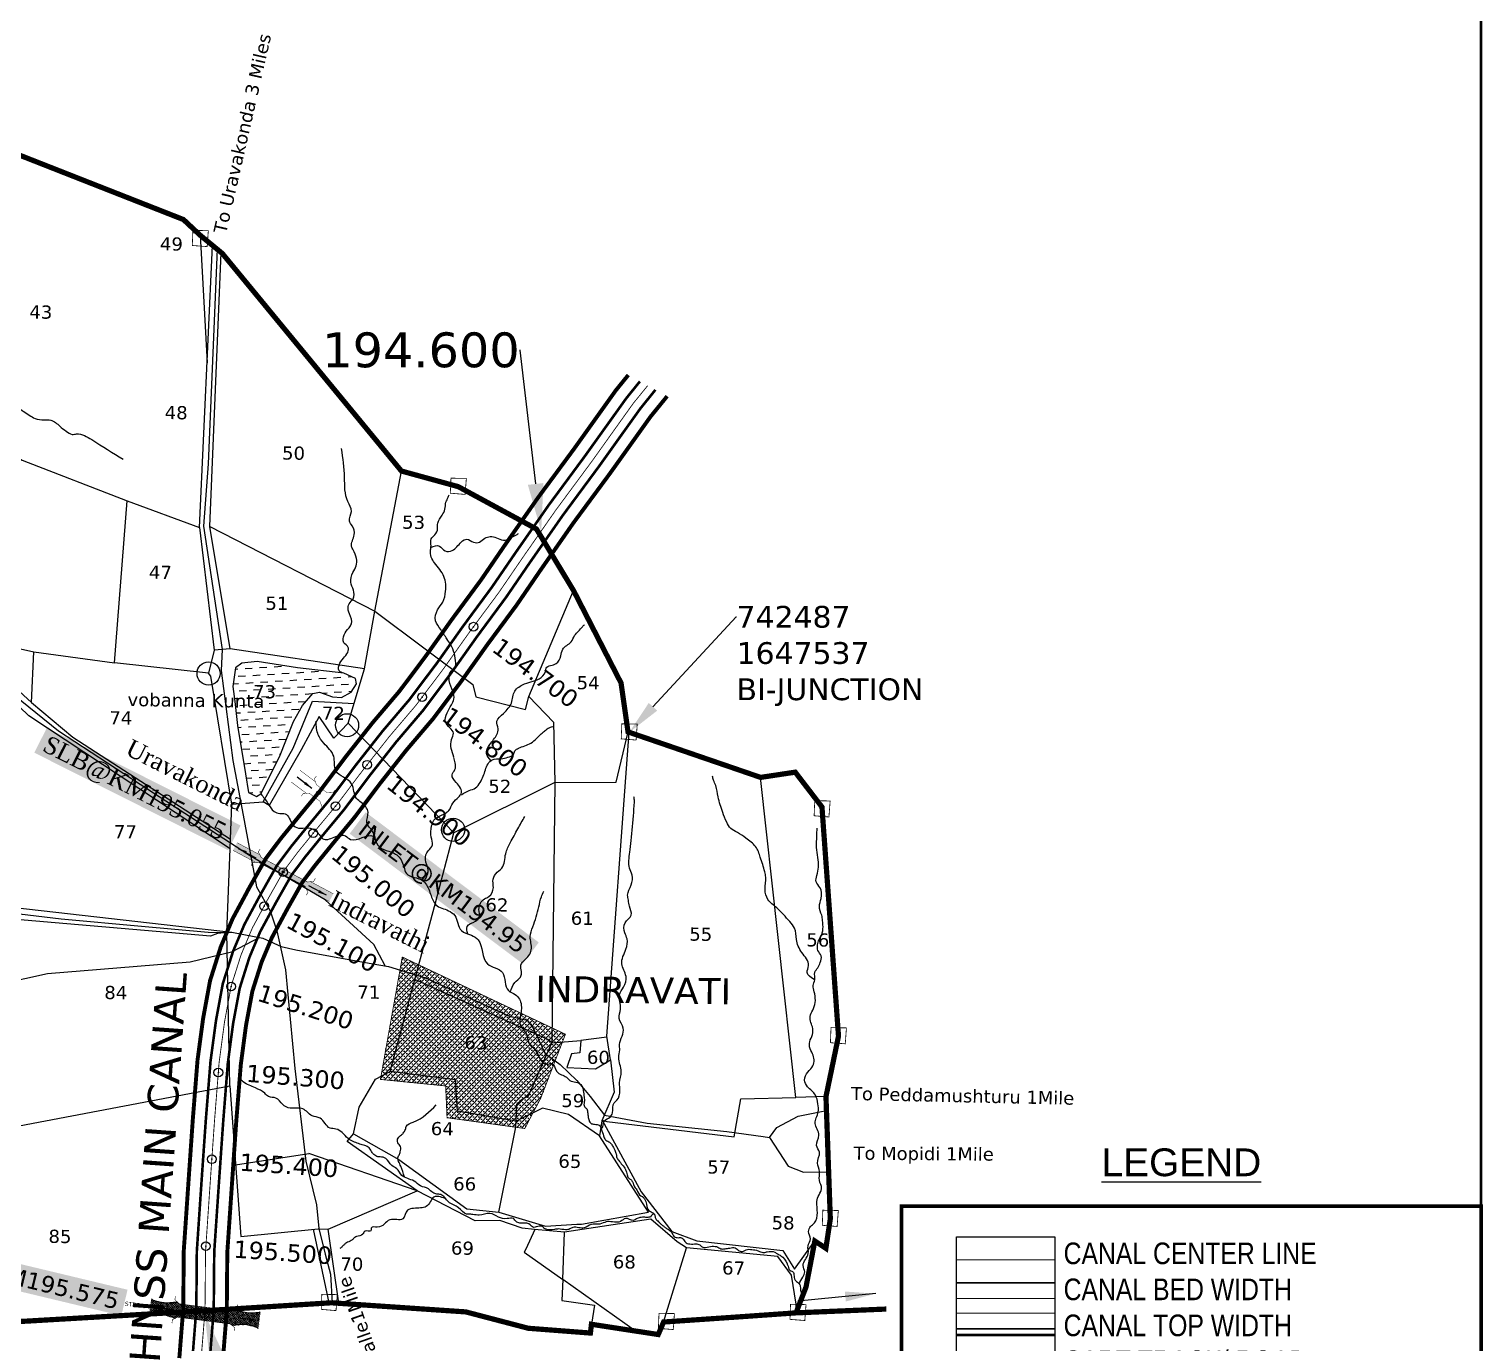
# Model space of a CAD drawing. Header units: inches. Extents: x 738500 to 743559, y 1645957 to 1649621.
# Drawn here: x 741794 to 743465, y 1646847 to 1648357 of the extents above; entities that cross this region are included whole.
import ezdxf
from ezdxf import colors
from ezdxf.entities.mleader import LeaderData, LeaderLine
from ezdxf.enums import TextEntityAlignment as Align
from ezdxf.math import Vec2, Vec3

# ---------------------------------------------------------------- set-up
doc = ezdxf.new("R2010")
doc.units = ezdxf.units.IN
doc.header["$MEASUREMENT"] = 0
doc.header["$PDMODE"] = 32
doc.header["$PDSIZE"] = 10
doc.linetypes.add('ACAD_ISO02W100', pattern=[15, 12, -3])
doc.linetypes.add('HIDDEN2', pattern=[0.1875, 0.125, -0.0625])
for name, color, linetype in [('CANAL1', 1, 'Continuous'), ('CSMark', 72, 'Continuous'), ('PLOT', 7, 'Continuous'), ('PLOT NO', 7, 'Continuous'), ('ROADS', 6, 'Continuous'), ('STRUCTURE', 5, 'Continuous'), ('TABLE', 7, 'Continuous'), ('tank', 4, 'Continuous'), ('TANKS-STREAM', 4, 'Continuous'), ('TITLEBLOCK', 7, 'Continuous'), ('VILLAGE', 30, 'Continuous'), ('VILLAGE BOUNDRY', 5, 'Continuous'), ('VILLAGE STONES', 240, 'Continuous')]:
    doc.layers.add(name, color=color, linetype=linetype)
doc.styles.add('A', font='ARIAL_1.TTF')
doc.styles.add('ARIALN', font='ARIALN_1.TTF')
doc.styles.get("Standard").update_dxf_attribs({"font": 'verdana_0.ttf'})
doc.styles.add('style1', font='romantic_0.ttf')
doc.dimstyles.get("Standard").update_dxf_attribs({"dimtxt": 0.18, "dimasz": 35, "dimexe": 0.18, "dimexo": 0.0625, "dimgap": 0.09, "dimtad": 0, "dimtih": 1, "dimtoh": 1, "dimdec": 4, "dimzin": 0, "dimdsep": 46, "dimtxsty": 'Standard', "dimcen": 0.09, "dimadec": 0, "dimazin": 0, "dimtfac": 1, "dimtdec": 4, "dimtofl": 0, "dimtmove": 0, "dimatfit": 3, "dimfxl": 0, "dimtolj": 1, "dimtzin": 0, "dimarcsym": 0})

# ---------------------------------------------------------------- blocks, each defined once
blk = doc.blocks.new('SLB')
at = {"layer": 'STRUCTURE'}
h = blk.add_hatch(dxfattribs=at)
h.set_pattern_fill('DOTS', color=6, scale=20, angle=320.3722, style=0)
h.set_pattern_definition([(320.372247934, (-159.4327, -72.9564), (1.2786241598, 0.5641323054), [0, -1.25])])
h.paths.add_polyline_path([(769699.5, 1706871.1), (769699.5, 1706861.1), (769729.1, 1706861.1), (769732.1, 1706863.1), (769792.1, 1706863.1), (769795.1, 1706861.1), (769824.7, 1706861.1), (769824.7, 1706871.1), (769795.1, 1706871.1), (769792.1, 1706869.1), (769732.1, 1706869.1), (769729.1, 1706871.1)])
at = {"layer": 'STRUCTURE', "color": 6, "linetype": 'ACAD_ISO02W100', "ltscale": 0.5, "const_width": 0.5}
for points in [[(769699.5, 1706871.1), (769729.1, 1706871.1)], [(769795.1, 1706871.1), (769824.7, 1706871.1)], [(769699.5, 1706861.1), (769729.1, 1706861.1)], [(769795.1, 1706861.1), (769824.7, 1706861.1)]]:
    blk.add_lwpolyline(points, dxfattribs=at)
at = {"layer": 'STRUCTURE', "color": 6, "const_width": 0.628}
for points in [[(769726.1, 1706877.1), (769726.1, 1706873.1), (769732.1, 1706869.1), (769792.1, 1706869.1), (769798.1, 1706873.1), (769798.1, 1706877.1)], [(769726.1, 1706855.1), (769726.1, 1706859.1), (769732.1, 1706863.1), (769792.1, 1706863.1), (769798.1, 1706859.1), (769798.1, 1706855.1)]]:
    blk.add_lwpolyline(points, dxfattribs=at)
at = {"layer": 'STRUCTURE', "color": 6}
blk.add_lwpolyline([(769732.1, 1706863.1), (769792.1, 1706863.1)], dxfattribs=at)
blk.add_lwpolyline([(769732.1, 1706863.1), (769792.1, 1706863.1)], dxfattribs=at)
at = {"layer": 'STRUCTURE', "color": 0}
blk.add_circle((769762.1, 1706866.1), 1.24, dxfattribs=at)
for points in [[(769703.8, 1706866), (769726.7, 1706866)], [(769818.6, 1706865.8), (769795.7, 1706865.8)]]:
    blk.add_leader(points, dimstyle='Standard', override={"dimasz": 10, "dimgap": 0.09, "dimtad": 0}, dxfattribs=at)
blk = doc.blocks.new('IN')
at = {"layer": 'STRUCTURE', "color": 190, "const_width": 0.5}
for points in [[(763871.3, 1696666), (763849.3, 1696666)], [(763895.1, 1696672), (763895.1, 1696668), (763889.1, 1696664), (763881.7, 1696664), (763874.3, 1696664), (763868.3, 1696668), (763868.3, 1696672)], [(763871.3, 1696649.2), (763849.3, 1696649.2)], [(763868.3, 1696643.2), (763868.3, 1696647.2), (763874.3, 1696651.2), (763881.7, 1696651.2), (763881.7, 1696651.2), (763881.7, 1696651.2), (763889.1, 1696651.2), (763895.1, 1696647.2), (763895.1, 1696643.2)]]:
    blk.add_lwpolyline(points, dxfattribs=at)
at = {"layer": 'STRUCTURE', "color": 0}
blk.add_circle((763881.7, 1696657.6), 2.11, dxfattribs=at)
blk.add_leader([(763872.7, 1696657.6), (763851.2, 1696657.6)], dimstyle='Standard', override={"dimasz": 10, "dimgap": 0.09, "dimtad": 0}, dxfattribs=at)
blk = doc.blocks.new('SP')
at = {"layer": 'STRUCTURE'}
h = blk.add_hatch(dxfattribs=at)
h.set_pattern_fill('DASH', color=256, scale=8, style=0)
edge = h.paths.add_edge_path()
edge.add_spline(control_points=[(769825.7, 1706742.1), (769825.3, 1706741.8), (769823.8, 1706740.8), (769820.9, 1706740.3), (769817, 1706739.7), (769811.4, 1706738.9), (769804, 1706739.7), (769798.4, 1706741), (769795.6, 1706741.6)], knot_values=[0, 0, 0, 0, 1.613557, 5.24513, 8.624976, 13.470124, 22.190216, 30.746377, 30.746377, 30.746377, 30.746377], degree=3, periodic=0)
edge.add_line((769795.6, 1706741.6), (769792.6, 1706739.6))
edge.add_line((769792.6, 1706739.6), (769732.6, 1706739.6))
edge.add_line((769732.6, 1706739.6), (769729.6, 1706741.6))
edge.add_spline(control_points=[(769729.6, 1706741.6), (769726.9, 1706740.9), (769721.3, 1706739.5), (769713.9, 1706738.5), (769708.3, 1706739.1), (769704.4, 1706739.6), (769701.5, 1706740), (769700, 1706741), (769699.5, 1706741.3)], knot_values=[0, 0, 0, 0, 8.556161, 17.276253, 22.121402, 25.501247, 29.13282, 30.746377, 30.746377, 30.746377, 30.746377], degree=3, periodic=0)
edge.add_line((769699.5, 1706741.3), (769699.5, 1706722.1))
edge.add_spline(control_points=[(769699.5, 1706722.1), (769700, 1706722.4), (769701.4, 1706723.4), (769704.3, 1706724), (769708.2, 1706724.5), (769713.8, 1706725.3), (769721.2, 1706724.5), (769726.8, 1706723.3), (769729.6, 1706722.6)], knot_values=[0, 0, 0, 0, 1.613557, 5.24513, 8.624976, 13.470124, 22.190216, 30.746377, 30.746377, 30.746377, 30.746377], degree=3, periodic=0)
edge.add_line((769729.6, 1706722.6), (769732.6, 1706724.6))
edge.add_line((769732.6, 1706724.6), (769792.6, 1706724.6))
edge.add_line((769792.6, 1706724.6), (769795.6, 1706722.6))
edge.add_spline(control_points=[(769795.6, 1706722.6), (769798.4, 1706723.3), (769803.9, 1706724.8), (769811.3, 1706725.8), (769817, 1706725.1), (769820.9, 1706724.7), (769823.8, 1706724.2), (769825.2, 1706723.3), (769825.7, 1706723)], knot_values=[0, 0, 0, 0, 8.556161, 17.276253, 22.121402, 25.501247, 29.13282, 30.746377, 30.746377, 30.746377, 30.746377], degree=3, periodic=0)
edge.add_line((769825.7, 1706723), (769825.7, 1706742.1))
h.paths.add_polyline_path([(769764.2, 1706732.1, -1), (769761.1, 1706732.1, -1)], flags=0)
h.paths.add_polyline_path([(769761.1, 1706732.1, 1), (769764.2, 1706732.1, 1)], flags=16)
at = {"layer": 'STRUCTURE', "const_width": 0.628}
for points in [[(769726.6, 1706747.6), (769726.6, 1706743.6), (769732.6, 1706739.6), (769792.6, 1706739.6), (769798.6, 1706743.6), (769798.6, 1706747.6)], [(769726.6, 1706716.6), (769726.6, 1706720.6), (769732.6, 1706724.6), (769792.6, 1706724.6), (769798.6, 1706720.6), (769798.6, 1706716.6)]]:
    blk.add_lwpolyline(points, dxfattribs=at)
at = {"layer": 'STRUCTURE', "color": 3}
blk.add_lwpolyline([(769732.6, 1706724.6), (769792.6, 1706724.6)], dxfattribs=at)
blk.add_lwpolyline([(769732.6, 1706724.6), (769792.6, 1706724.6)], dxfattribs=at)
at = {"layer": 'STRUCTURE', "color": 0}
blk.add_circle((769762.6, 1706732.1), 1.55, dxfattribs=at)
at = {"layer": 'STRUCTURE'}
for points in [[(769699.5, 1706741.3), (769700.9, 1706740.5), (769704.4, 1706739.6), (769707.8, 1706739.2), (769712.6, 1706738.8), (769721.3, 1706739.7), (769729.6, 1706741.6)], [(769825.7, 1706742.1), (769824.3, 1706741.3), (769820.8, 1706740.3), (769817.5, 1706739.8), (769812.7, 1706739.2), (769804, 1706739.9), (769795.6, 1706741.6)], [(769699.5, 1706722.1), (769700.9, 1706723), (769704.4, 1706724), (769707.7, 1706724.5), (769712.5, 1706725), (769721.2, 1706724.4), (769729.6, 1706722.6)], [(769825.7, 1706723), (769824.3, 1706723.8), (769820.8, 1706724.7), (769817.4, 1706725.1), (769812.6, 1706725.5), (769803.9, 1706724.6), (769795.6, 1706722.6)]]:
    blk.add_spline(points, degree=3, dxfattribs=at)
at = {"layer": 'STRUCTURE', "color": 0}
blk.add_text('STREAM', height=5, dxfattribs=at).set_placement((769684.3, 1706732.1), align=Align.MIDDLE_CENTER)
for points in [[(769727.4, 1706732.1), (769700.8, 1706732.1)], [(769824.4, 1706732.1), (769800.5, 1706732.1)]]:
    blk.add_leader(points, dimstyle='Standard', override={"dimasz": 10, "dimgap": 0.09, "dimtad": 0}, dxfattribs=at)

msp = doc.modelspace()

# ---------------------------------------------------------------- hatches: boundary and pattern name
at = {"layer": 'tank'}
h = msp.add_hatch(dxfattribs=at)
h.set_pattern_fill('DASH', color=256, scale=67.1382042, angle=3.5405362, style=0)
h.paths.add_polyline_path([(742156, 1647617), (742102.9, 1647623.2), (742056.4, 1647630.4), (742038.8, 1647628.4), (742031.8, 1647623.1), (742028.6, 1647601.8), (742030.7, 1647584.4), (742034, 1647556.9), (742043.1, 1647501.2), (742046.5, 1647480), (742055.6, 1647475.1), (742060.9, 1647478.2), (742082, 1647520.9), (742098.2, 1647561.4), (742108.7, 1647579.9), (742120.4, 1647593.6), (742128.2, 1647595.2), (742143.2, 1647589.7), (742153.5, 1647588.9), (742164.5, 1647595.2), (742170.5, 1647604.8), (742169.5, 1647610.7)])
at = {"layer": 'VILLAGE', "linetype": 'Continuous'}
h = msp.add_hatch(dxfattribs=at)
h.set_pattern_fill('SACNCR', color=256, scale=45.0944824, angle=1.53031993, style=0)
h.paths.add_polyline_path([(742223.2, 1647290.7), (742410.6, 1647202), (742382.3, 1647128.7), (742363.9, 1647093.7), (742274.6, 1647106.1), (742273, 1647142.6), (742198.1, 1647150.1)])

# ---------------------------------------------------------------- linework, layer by layer
at = {"color": 3}
for p in [(742305, 1647670.4), (742246.1, 1647589.5), (742182.9, 1647511.8), (742121, 1647433.2), (742064.4, 1647349.1), (742026.6, 1647256.8), (742011.9, 1647158), (742004.4, 1647058.3), (741997.6, 1646958.5)]:
    msp.add_point(p, dxfattribs=at)
at = {"layer": 'CANAL1', "color": 1}
for points, const_width in [([(742482.8, 1647959.6), (742468.6, 1647942.1), (742420.7, 1647875), (742379, 1647818.5), (742340.8, 1647763.8), (742313.8, 1647724.3), (742280.6, 1647679.3), (742250.1, 1647636.5), (742231.7, 1647611.9), (742219.7, 1647596), (742189, 1647559.9), (742158, 1647520.6), (742129.2, 1647482.3), (742106.8, 1647455.2), (742084, 1647427.3), (742066.6, 1647404.2), (742047.4, 1647370.3), (742042.4, 1647360.9), (742028.3, 1647334.8), (742014.6, 1647302.2), (742002.4, 1647263.6), (741994.4, 1647220), (741988, 1647172.3), (741982.6, 1647104.3), (741977.5, 1647030.9), (741972.2, 1646953.3), (741971.6, 1646886.3), (741969.3, 1646857.9), (741967.1, 1646829.8)], 4.5), ([(742527.5, 1647935.3), (742508.4, 1647911.8), (742461.1, 1647845.6), (742419.6, 1647789.4), (742382, 1647735.4), (742354.6, 1647695.3), (742321.1, 1647650), (742290.5, 1647607), (742271.6, 1647581.9), (742258.7, 1647564.7), (742227.7, 1647528.3), (742197.6, 1647490.1), (742168.4, 1647451.3), (742145.4, 1647423.5), (742123.4, 1647396.5), (742108.5, 1647376.8), (742091.2, 1647346.1), (742086.4, 1647337.2), (742073.5, 1647313.2), (742061.6, 1647284.9), (742051, 1647251.5), (742043.7, 1647212.2), (742037.7, 1647167), (742032.4, 1647100.6), (742027.4, 1647027.5), (742022.2, 1646951.4), (742021.6, 1646884.1), (742019.2, 1646853.9), (742017, 1646825.9)], 4.5), ([(742972.7, 1646856.4), (742860, 1646856.4)], 2.76)]:
    msp.add_lwpolyline(points, dxfattribs=dict(at, const_width=const_width))
at = {"layer": 'CANAL1', "color": 5}
for points, const_width in [([(742496.2, 1647952.3), (742480.6, 1647933), (742432.8, 1647866.2), (742391.2, 1647809.8), (742353.2, 1647755.3), (742326, 1647715.6), (742292.7, 1647670.5), (742262.3, 1647627.6), (742243.6, 1647602.9), (742231.4, 1647586.6), (742200.6, 1647550.4), (742169.9, 1647511.4), (742141, 1647473), (742118.3, 1647445.7), (742095.8, 1647418.1), (742079.2, 1647396), (742060.6, 1647363), (742055.6, 1647353.8), (742041.9, 1647328.3), (742028.7, 1647297), (742017, 1647260), (742009.2, 1647217.7), (742002.9, 1647170.7), (741997.5, 1647103.2), (741992.4, 1647029.9), (741987.2, 1646952.7), (741986.6, 1646885.6), (741984.3, 1646856.7), (741982.1, 1646828.6)], 3), ([(742002, 1646827.1), (742004.2, 1646855.1), (742006.6, 1646884.8), (742007.2, 1646952), (742012.4, 1647028.5), (742017.5, 1647101.7), (742022.8, 1647168.6), (742028.9, 1647214.5), (742036.5, 1647255.1), (742047.5, 1647290.1), (742059.9, 1647319.7), (742073.2, 1647344.3), (742078.1, 1647353.4), (742096, 1647385), (742111.6, 1647405.7), (742133.8, 1647433), (742156.7, 1647460.6), (742185.7, 1647499.2), (742216.1, 1647537.8), (742247, 1647574.1), (742259.6, 1647590.9), (742278.4, 1647615.8), (742308.9, 1647658.8), (742342.3, 1647704), (742369.6, 1647743.9), (742407.4, 1647798.1), (742449, 1647854.4), (742496.5, 1647920.9), (742514, 1647942.6)], 3), ([(742972.7, 1646898.2), (742860, 1646898.2)], 1.11), ([(742972.7, 1646881.6), (742860, 1646881.6)], 1.11)]:
    msp.add_lwpolyline(points, dxfattribs=dict(at, const_width=const_width))
at = {"layer": 'CANAL1', "color": 1, "linetype": 'HIDDEN2', "ltscale": 100}
for points, const_width in [([(742505.1, 1647947.4), (742488.5, 1647927), (742440.9, 1647860.3), (742399.3, 1647804), (742361.4, 1647749.6), (742334.2, 1647709.8), (742300.8, 1647664.7), (742270.3, 1647621.7), (742251.6, 1647596.9), (742239.2, 1647580.4), (742208.3, 1647544.1), (742177.8, 1647505.3), (742148.8, 1647466.8), (742126.1, 1647439.4), (742103.7, 1647411.9), (742087.6, 1647390.5), (742069.3, 1647358.2), (742064.4, 1647349.1), (742050.9, 1647324), (742038.1, 1647293.5), (742026.7, 1647257.6), (742019, 1647216.1), (742012.8, 1647169.6), (742007.5, 1647102.4), (742002.4, 1647029.2), (741997.2, 1646952.4), (741996.6, 1646885.2), (741994.3, 1646855.9), (741992, 1646827.8)], 1), ([(742860, 1646942.8), (742972.7, 1646942.8)], 1.11)]:
    msp.add_lwpolyline(points, dxfattribs=dict(at, const_width=const_width))
at = {"layer": 'CSMark', "color": 5, "const_width": 3.09}
msp.add_lwpolyline([(738501.1, 1649432.9), (743462.4, 1649432.9), (743462.4, 1645959.5), (738501.1, 1645959.5)], close=True, dxfattribs=at)
msp.add_lwpolyline([(738501.1, 1649432.9), (743462.4, 1649432.9), (743462.4, 1645959.5), (738501.1, 1645959.5)], close=True, dxfattribs=at)
at = {"layer": 'PLOT'}
for points in [[(741991, 1648120.3), (741999, 1647973.6)], [(741628.3, 1647922.7), (741731.3, 1647893.4), (741786.6, 1647861.7), (741907, 1647815), (741990.3, 1647784.3), (742005.3, 1648108.6)], [(742025.6, 1647644.8), (742002, 1647785.7), (742015.1, 1648100.4)], [(741405.9, 1647862.5), (741712.3, 1647661.1), (741797.1, 1647583.2), (741844.6, 1647543.4), (742025.8, 1647426.1)], [(742002, 1647785.7), (742191.6, 1647688.2), (742222.2, 1647849.3)], [(741423.2, 1647667), (741597.8, 1647676.9), (741693, 1647663.8), (741712.3, 1647661.1), (741800.1, 1647641.4), (741892.5, 1647628.7), (741907, 1647815)], [(741990.3, 1647784.3), (742007.2, 1647643.6)], [(742191.6, 1647688.2), (742304.3, 1647604.1), (742307.8, 1647589.6), (742364.8, 1647575.4), (742368.4, 1647590.2), (742420, 1647711.8)], [(742368.4, 1647590.2), (742397, 1647560.5), (742398.6, 1647491.5), (742282.4, 1647433.4), (742161, 1647559.5), (742179.9, 1647621.8), (742191.6, 1647688.2)], [(741797.1, 1647583.2), (741800.1, 1647641.4)], [(742179.9, 1647621.8), (742025.6, 1647644.8), (742007.2, 1647643.6), (742000.5, 1647617), (741892.5, 1647628.7)], [(741184, 1647530.8), (741254.8, 1647496.3), (741406.6, 1647437.1), (741515.2, 1647410.6), (741563, 1647399), (741563.4, 1647403.8), (741777.5, 1647362.4), (741777.2, 1647349), (741778.2, 1647347.8), (742026.9, 1647319.3), (742011.1, 1647317.8), (742002.8, 1647314.8), (741775.5, 1647334.3), (741670.3, 1647361.1), (741404.1, 1647430.6), (741275.1, 1647480.7), (740921.5, 1647625.6)], [(741752.3, 1647091), (742025.2, 1647142.7), (742021.8, 1647318.8), (742025.4, 1647415), (742025.8, 1647426.1), (742027.3, 1647466.6), (742003.4, 1647613.4), (742000.5, 1647617)], [(742027.3, 1647466.6), (742063.4, 1647469.2), (742097.7, 1647530.8), (742120.2, 1647584.8), (742167.9, 1647582.3)], [(742161, 1647559.5), (742144.7, 1647542.1), (742127.6, 1647567.3), (742107, 1647528.8), (742070.3, 1647464.8), (742063.4, 1647469.2)], [(742398.6, 1647491.5), (742395, 1647193.7), (742395, 1647192.2), (742428.3, 1647194.7), (742427.1, 1647180.8), (742417.5, 1647179.5), (742412.3, 1647163.8), (742445.1, 1647162.3), (742462.2, 1647172.7), (742458.2, 1647199.7), (742484, 1647549), (742482.5, 1647549.3)], [(742398.6, 1647491.5), (742469, 1647491.8), (742482.5, 1647549.5)], [(742453, 1647103.3), (742458.2, 1647101.8), (742604.4, 1647084), (742612.2, 1647127.8), (742675.1, 1647129.5), (742634.8, 1647497.2)], [(742025.2, 1647142.7), (742037.7, 1646969.7), (742126.6, 1646978.5), (742137.9, 1646978.1), (742240.4, 1647022), (742159.9, 1647078.6), (742167.2, 1647087.5), (742173.7, 1647118.3), (742192.3, 1647150.5), (742209.2, 1647159.3), (742237.8, 1647264.8), (742261.5, 1647353.2), (742282.4, 1647433.4)], [(742354.1, 1647102.2), (742354.9, 1647121.7), (742360.6, 1647127.2), (742368.1, 1647131.3), (742395, 1647192.2), (742390.4, 1647195.9), (742237.8, 1647264.8)], [(742458.3, 1647198.8), (742428.3, 1647194.7)], [(742462.2, 1647172.7), (742466.5, 1647135.5), (742452.6, 1647102.4), (742449.8, 1647085.2), (742414, 1647109.9), (742384.4, 1647117.1), (742354.1, 1647102.2), (742286.7, 1647113.5), (742284.3, 1647149.8), (742209.2, 1647159.3)], [(742709.9, 1647130.3), (742675.1, 1647129.5)], [(742167.2, 1647087.5), (742219.4, 1647058.2), (742297.5, 1647001.4), (742334.3, 1646997.4), (742353.7, 1647095.3), (742354.1, 1647102.2)], [(742453, 1647103.3), (742497.5, 1647021), (742532.8, 1646975.5), (742561.6, 1646964.6), (742660.4, 1646953.5), (742673.8, 1646932), (742697.1, 1646964.4)], [(742334.3, 1646997.4), (742387.7, 1646981.4), (742423.8, 1646983.6), (742429.2, 1646983.6), (742505.9, 1646997.6), (742449.8, 1647085.2)], [(742031.8, 1647051.9), (742115.9, 1647064.8)], [(742240.4, 1647022), (742115.9, 1647064.8)], [(742675.5, 1646881.8), (742675.8, 1646891.9), (742670.4, 1646925.1), (742654.7, 1646946.6), (742549.8, 1646956.7), (742539.1, 1646963.4), (742508.9, 1646989.5), (742409.6, 1646974.5), (742374.9, 1646977.8), (742360.9, 1646979), (742335.4, 1646988), (742306.8, 1646987.7), (742240.4, 1647022)], [(742139.3, 1646893.3), (742121.3, 1646978)], [(742150.3, 1646892.8), (742137.9, 1646978.1)], [(742375.6, 1646977.7), (742365.3, 1646955), (742363.3, 1646951.7), (742407.6, 1646920), (742409.6, 1646974.5)], [(742523.4, 1646871.3), (742549.8, 1646956.7)], [(742407.6, 1646920), (742406.5, 1646895.9), (742443.9, 1646890.8), (742440.5, 1646868.7)], [(742490.9, 1646861), (742407.6, 1646920)]]:
    msp.add_lwpolyline(points, dxfattribs=at)
at = {"layer": 'PLOT NO'}
for points in [[(742860, 1646969.2), (742972.7, 1646969.2), (742972.7, 1646916.3), (742860, 1646916.3)], [(742860, 1646916.3), (742972.7, 1646916.3), (742972.7, 1646863.5), (742860, 1646863.5)], [(742860, 1646863.5), (742972.7, 1646863.5), (742972.7, 1646810.6), (742860, 1646810.6)]]:
    msp.add_lwpolyline(points, close=True, dxfattribs=at)
at = {"layer": 'ROADS'}
for points in [[(742010.4, 1648104.3), (742005.6, 1647985.2), (742000.4, 1647857.5), (741995, 1647785.8), (742016.4, 1647644.2), (742015.3, 1647619.9), (742028.4, 1647516.8), (742039.2, 1647459.9), (742055.9, 1647371.3), (742071.6, 1647343.9), (742079.2, 1647320.9), (742089, 1647275.9), (742099.9, 1647162.8), (742112.3, 1647056.2), (742124.6, 1647006), (742127.3, 1646978.6), (742134.8, 1646949.2), (742140.8, 1646926.1), (742142.8, 1646893.5)], [(742203.7, 1647280.5), (742190.5, 1647305), (742134.7, 1647356.6), (742047.6, 1647407.4), (741922.1, 1647489.2), (741828.2, 1647550.4), (741768.3, 1647598.8)], [(741773.9, 1647341.6), (741831.4, 1647334.5), (741923.8, 1647326.4), (742000.1, 1647319.4), (742029.5, 1647319), (742063.2, 1647312.4), (742084, 1647302.7), (742101.1, 1647298.9), (742178.5, 1647285), (742207.4, 1647279.8), (742249.9, 1647266.8), (742346.5, 1647222.9), (742366.5, 1647218.2), (742373.3, 1647209.6), (742387.3, 1647179.8), (742404.6, 1647167.2), (742423.7, 1647148.7), (742439, 1647130.4), (742455.4, 1647108.9), (742504.5, 1647100), (742596.1, 1647090.2), (742637.9, 1647084.4), (742645, 1647083.4), (742666.3, 1647050.5), (742684.1, 1647043.5), (742711.4, 1647043.9)], [(742059.3, 1647313.1), (742027.2, 1647296.4), (741979.5, 1647285), (741815.5, 1647271.3), (741737.1, 1647254.1), (741688.3, 1647243.3), (741558.8, 1647188.1), (741419.2, 1647148.6), (741303.4, 1647084.9), (741180.5, 1647029.7), (741160.3, 1647026.9), (741139.5, 1647020.5), (741114.3, 1647006), (741065.7, 1646992.2), (741038.7, 1646993.8), (740990.2, 1646989.2), (740869.9, 1646974.5), (740811, 1646959.4), (740791.8, 1646945.5), (740772, 1646941.5), (740301.5, 1646965)], [(742645, 1647083.4), (742653.4, 1647094.9), (742678.1, 1647107.7), (742710.4, 1647114.5)]]:
    msp.add_lwpolyline(points, dxfattribs=at)
at = {"layer": 'STRUCTURE', "color": 0}
msp.add_lwpolyline([(742025.4, 1647415), (741794.4, 1647568.1), (741694.7, 1647663.6), (741544.2, 1647759.6), (741407.8, 1647847.8)], dxfattribs=at)
at = {"layer": 'STRUCTURE', "color": 5, "const_width": 4.24}
msp.add_lwpolyline([(742796.8, 1647004.4), (743462.4, 1647004.4), (743462.4, 1646410.9), (742796.8, 1646410.9)], close=True, dxfattribs=at)
at = {"layer": 'STRUCTURE', "color": 0}
for p in [(742146.6, 1647464.1), (742086.4, 1647388.4), (741996.2, 1646880.8)]:
    msp.add_point(p, dxfattribs=at)
at = {"layer": 'TANKS-STREAM'}
msp.add_lwpolyline([(742156, 1647617), (742102.9, 1647623.2), (742056.4, 1647630.4), (742038.8, 1647628.4), (742031.8, 1647623.1), (742028.6, 1647601.8), (742030.7, 1647584.4), (742034, 1647556.9), (742043.1, 1647501.2), (742046.5, 1647480), (742055.6, 1647475.1), (742060.9, 1647478.2), (742082, 1647520.9), (742098.2, 1647561.4), (742108.7, 1647579.9), (742120.4, 1647593.6), (742128.2, 1647595.2), (742143.2, 1647589.7), (742153.5, 1647588.9), (742164.5, 1647595.2), (742170.5, 1647604.8), (742169.5, 1647610.7), (742156, 1647617)], dxfattribs=at)
msp.add_open_spline([(741398.7, 1648148), (741406.6, 1648145.9), (741422.5, 1648147.7), (741439.5, 1648133.4), (741453.8, 1648114.1), (741484.9, 1648127.8), (741491.8, 1648088), (741525.2, 1648094.9), (741536.6, 1648075.7), (741541.8, 1648062.6), (741553.3, 1648058.1), (741561.9, 1648058.3), (741568.2, 1648053), (741574, 1648046), (741577.3, 1648034.2), (741587.9, 1648026.2), (741597.6, 1648025.3), (741604.9, 1648024.1), (741611.8, 1648022.7), (741612.1, 1648013.4), (741618.4, 1648007.5), (741625.9, 1647998.5), (741640, 1647997.8), (741653.1, 1647997), (741659.7, 1647990.7), (741663.1, 1647986.8), (741666.1, 1647982), (741671, 1647978.5), (741674.6, 1647973.8), (741685.3, 1647972.6), (741693.1, 1647966.1), (741698.8, 1647958.1), (741701, 1647955.4), (741704.2, 1647951.3), (741715.2, 1647951.9), (741724.5, 1647949.4), (741734.6, 1647944.3), (741738.1, 1647938.4), (741745, 1647934.2), (741753, 1647928), (741764.6, 1647926.7), (741778.2, 1647926), (741786.3, 1647918.7), (741794.5, 1647913.5), (741802.2, 1647908.9), (741810.8, 1647907.7), (741821.2, 1647908.6), (741829.2, 1647901.5), (741836.3, 1647895.3), (741843, 1647890.6), (741853.7, 1647893.3), (741873.9, 1647880.7), (741890.7, 1647870.2), (741902.4, 1647862.9)], degree=3, knots=[508.869857, 508.869857, 508.869857, 508.869857, 535.174514, 549.919952, 575.652521, 596.78287, 626.319399, 656.449277, 673.718426, 687.78143, 696.33929, 708.848567, 711.569881, 720.460661, 735.835522, 746.383584, 757.692195, 763.973187, 769.184675, 776.05285, 787.315295, 794.404794, 809.849062, 826.47517, 831.212437, 836.622457, 841.89618, 847.812268, 854.336419, 858.506169, 878.62898, 881.778669, 887.890143, 888.990137, 897.04461, 916.273736, 918.836486, 930.398582, 935.297557, 942.812726, 959.965022, 968.879783, 982.391119, 990.601926, 998.129114, 1008.649128, 1016.054958, 1028.324708, 1037.569076, 1045.523451, 1050.441507, 1068.829804, 1110.872998, 1110.872998, 1110.872998, 1110.872998], dxfattribs=at)
for points in [[(742156, 1647617), (742150.7, 1647619.6), (742151.5, 1647628.5), (742161.2, 1647642.9), (742161.2, 1647646.6), (742156.1, 1647652), (742156.3, 1647661), (742162, 1647669.2), (742164.8, 1647673.5), (742162.6, 1647685), (742161, 1647693.6), (742164.3, 1647699.6), (742166.7, 1647702.5), (742167.1, 1647712.5), (742164, 1647721.5), (742166.5, 1647732.6), (742170.3, 1647740.3), (742170.6, 1647748.9), (742166.8, 1647758.6), (742165, 1647762.7), (742168.1, 1647776), (742165.8, 1647786.2), (742162.5, 1647791.8), (742164.7, 1647802.9), (742160.7, 1647814.1), (742156.9, 1647841.9), (742153.5, 1647875.1)], [(742282.6, 1647520.4), (742279.9, 1647540.8), (742282, 1647547.9), (742272.7, 1647560.8), (742274.9, 1647571.4), (742279.6, 1647580.6), (742282.5, 1647587.2), (742281.4, 1647595.8), (742277.2, 1647608.4), (742279.6, 1647619.8), (742283.5, 1647622.9), (742284.6, 1647628.5), (742278.8, 1647649.7), (742274.4, 1647656.3), (742267.5, 1647667), (742261.5, 1647677.3), (742263.7, 1647689.8), (742269.6, 1647698.6), (742273, 1647711.1), (742273.1, 1647719.3), (742271, 1647728), (742260.4, 1647743.9), (742256.4, 1647750.3), (742255.8, 1647758.9), (742256.2, 1647763.2), (742256.4, 1647771.4), (742260.7, 1647776), (742263.8, 1647783.1), (742263.9, 1647789.5), (742268.9, 1647798.4), (742272.2, 1647805.3), (742273.4, 1647813.4), (742276, 1647819.3), (742276.9, 1647821.8)], [(742256, 1647761.5), (742265.9, 1647763.1), (742272.4, 1647757.6), (742280.6, 1647757.9), (742291, 1647767.7), (742297.4, 1647771), (742305.1, 1647767.4), (742311.8, 1647767.6), (742318.2, 1647772.1), (742324.2, 1647774), (742331.5, 1647772.7), (742339.3, 1647769.9), (742352, 1647774.9), (742355, 1647776.5), (742356.6, 1647777.6)], [(742324.9, 1647516.8), (742320, 1647524.5), (742323.7, 1647535.1), (742331.9, 1647546.5), (742333.2, 1647553.1), (742331.9, 1647561.7), (742339.5, 1647570.8), (742345, 1647576.8), (742347.9, 1647581), (742351.7, 1647594.9), (742361.4, 1647603.6), (742380.4, 1647610.6), (742387.6, 1647618.9), (742388.6, 1647622.7), (742400, 1647628), (742405.4, 1647636.8), (742407.6, 1647644.5), (742417.2, 1647653), (742421.1, 1647660.1), (742425.7, 1647665.4), (742430.1, 1647670.2), (742432.6, 1647673)], [(742192.5, 1647425.6), (742189.1, 1647435.1), (742182.6, 1647445), (742183.9, 1647457.3), (742176.1, 1647468.3), (742170.6, 1647473), (742165, 1647489.7), (742146.9, 1647504.8), (742144.4, 1647521.5), (742133.1, 1647536.4), (742126.7, 1647546), (742124, 1647561.4)], [(742291.1, 1647477.2), (742300, 1647482.1), (742307.5, 1647485.1), (742312.6, 1647491.4), (742316.3, 1647498.7), (742321.8, 1647512.8), (742326.5, 1647517.5), (742336.9, 1647518.6), (742344.6, 1647520.4), (742350.8, 1647523.5), (742352.6, 1647527.7), (742356.6, 1647530.7), (742370.9, 1647536.6), (742377.8, 1647542.2), (742382.9, 1647547.3), (742386.4, 1647550.2), (742390.9, 1647553.6), (742396, 1647555.6)], [(742248, 1647377.1), (742252.4, 1647386.5), (742253, 1647390.3), (742249.7, 1647403), (742253, 1647412.7), (742257.8, 1647419.7), (742256.4, 1647428.4), (742256.9, 1647441.4), (742259.6, 1647448.2), (742267.5, 1647453.4), (742272.7, 1647456), (742276.8, 1647459.2), (742281.2, 1647467.7), (742288.2, 1647474.9), (742290.7, 1647478.4), (742285.2, 1647491.5), (742280.4, 1647500.1), (742283.6, 1647506.1), (742284, 1647513.9), (742282.6, 1647520)], [(742696.2, 1647265), (742688.4, 1647273), (742689.9, 1647280.9), (742682.2, 1647295.9), (742675.9, 1647310.9), (742673.8, 1647324), (742668.3, 1647331.4), (742653.4, 1647347.3), (742643.2, 1647356.8), (742640, 1647368.5), (742640.7, 1647382.7), (742639.6, 1647388.7), (742634.5, 1647405.4), (742629.1, 1647417.7), (742618, 1647427.3), (742608.1, 1647434), (742600.5, 1647438.5), (742595.9, 1647445.8), (742591.3, 1647456.9), (742586.1, 1647475), (742583.2, 1647487.7), (742580.7, 1647494.1), (742579.5, 1647498.7)], [(742060.9, 1647478.2), (742068.8, 1647467.3), (742076, 1647458.1), (742082.4, 1647455.8), (742088.6, 1647455.3), (742097.4, 1647443.1), (742103.8, 1647439), (742114.6, 1647439.2), (742124.3, 1647435.3), (742133.1, 1647426.1), (742146.8, 1647429.3), (742158, 1647429.9), (742163.6, 1647426), (742189.3, 1647429.5), (742195.1, 1647419.4), (742204.7, 1647413.3), (742216.8, 1647408.2), (742225, 1647394.6), (742228, 1647386.7), (742247, 1647378.4), (742248.7, 1647376.8), (742255.7, 1647363), (742261.9, 1647350.8), (742276.3, 1647344), (742283.5, 1647338.5), (742291.1, 1647321.2), (742302.6, 1647315.7), (742310.3, 1647310.6), (742321, 1647282.9), (742338.3, 1647272.8), (742345.1, 1647252.2), (742353, 1647247.7), (742359.9, 1647235.7), (742358.6, 1647221.6), (742358.8, 1647212.9), (742366.1, 1647201.6), (742368.4, 1647192), (742376.8, 1647183), (742382, 1647172.7), (742389.3, 1647167.5), (742394.8, 1647168.5), (742400.6, 1647159.1), (742411.8, 1647152.6), (742415.8, 1647148.9), (742422.5, 1647147.1), (742429.6, 1647142.5), (742431.1, 1647137.4), (742432.1, 1647129.7), (742432.3, 1647124.2), (742432.4, 1647118.8), (742435.1, 1647116.3), (742436.2, 1647111.3), (742436.7, 1647107.3), (742437.7, 1647102.8), (742439.7, 1647099.8), (742444, 1647098.5), (742449.5, 1647097.4), (742451.7, 1647093.2), (742454.5, 1647085.1), (742456.3, 1647081.1), (742460.3, 1647078.4), (742463.4, 1647075.7), (742465.7, 1647071.8), (742467.4, 1647068.7), (742468.9, 1647064.4), (742469.4, 1647061.2), (742471.7, 1647057.1), (742475.8, 1647051.9), (742479.8, 1647046.6), (742484.2, 1647035.7), (742485.6, 1647034.9), (742487.9, 1647031.9), (742488.6, 1647030.3), (742489.4, 1647027.9), (742492.5, 1647023.3), (742497.3, 1647016.2), (742499, 1647015.4), (742501.3, 1647012.7), (742503, 1647009.6), (742506.4, 1646999.4), (742511.7, 1646996.3), (742513.5, 1646993.5), (742514.3, 1646989.8), (742515.6, 1646988.4), (742517.7, 1646986.5), (742520, 1646984.3), (742523.1, 1646981.7), (742526.1, 1646979.4), (742528.9, 1646977.5), (742532.4, 1646974.5), (742535.7, 1646969.3), (742540.5, 1646968.2), (742544.9, 1646967.7), (742547.6, 1646963.9), (742551.8, 1646961.3), (742558.9, 1646961), (742563.7, 1646960.5), (742568.3, 1646957.4), (742571.5, 1646956.9), (742579.2, 1646958.3), (742585.8, 1646957.3), (742590.2, 1646955.2), (742595.3, 1646955.7), (742600.9, 1646956.4), (742604.2, 1646957.1), (742609.2, 1646953.8), (742613.8, 1646952.4), (742619.7, 1646954.6), (742626.5, 1646954.3), (742630.1, 1646953.8), (742633.5, 1646952.5), (742636.1, 1646951.4), (742638.9, 1646951.2), (742642.5, 1646952.1), (742651.3, 1646951.4), (742654.1, 1646949.7), (742658.2, 1646947.4), (742665.2, 1646938.7), (742666.3, 1646935.4), (742669.4, 1646930), (742671.6, 1646929.3), (742672.9, 1646927.1), (742673.8, 1646920.9), (742676, 1646917.9), (742680, 1646914.2), (742680.5, 1646909.4), (742681.7, 1646904.3), (742682.7, 1646901.4)], [(742451.6, 1647092.9), (742453.6, 1647095.8), (742455.5, 1647102.5), (742461.9, 1647106.7), (742464.7, 1647111.5), (742466.6, 1647123.3), (742469.8, 1647126.4), (742473.2, 1647137.1), (742472.8, 1647146.1), (742474.8, 1647159.1), (742471.8, 1647175.4), (742473, 1647183.9), (742472.8, 1647190.1), (742477.1, 1647209.1), (742472.3, 1647220.1), (742474, 1647231), (742472.6, 1647247.5), (742477.4, 1647256.3), (742480.2, 1647268.4), (742475.3, 1647283), (742480.1, 1647299.7), (742481.4, 1647311.6), (742479, 1647318.4), (742479.2, 1647330.2), (742486.2, 1647338.7), (742484.2, 1647349.1), (742482.9, 1647356.1), (742482.1, 1647361.9), (742486.2, 1647373.6), (742487.1, 1647385), (742484.3, 1647392.8), (742484.6, 1647411.1), (742486.2, 1647424.6), (742489, 1647456.9), (742489.7, 1647466.2), (742489.8, 1647471.1), (742489.3, 1647474.9)], [(742679, 1646915.3), (742683.3, 1646923), (742685.5, 1646928.8), (742683.7, 1646936.3), (742689.6, 1646950), (742689.3, 1646958.8), (742692, 1646966.9), (742690, 1646975.3), (742692.1, 1646981.1), (742696.6, 1646985.1), (742700, 1646997.2), (742700.3, 1647013.7), (742703.9, 1647021.4), (742704.9, 1647024.7), (742702.3, 1647034.2), (742702.5, 1647044.3), (742700.1, 1647053.8), (742702.3, 1647066.6), (742699.1, 1647074.2), (742701.8, 1647085.9), (742697.4, 1647099.6), (742701.1, 1647112.6), (742700.7, 1647122.1), (742697.7, 1647132.1), (742688.8, 1647141.7), (742685.2, 1647149.4), (742689.2, 1647158.6), (742694.9, 1647165.8), (742694.6, 1647179.6), (742691.1, 1647187.4), (742691.2, 1647193.4), (742694.4, 1647201.6), (742694.3, 1647210.5), (742692, 1647217), (742692.1, 1647224.2), (742695.6, 1647231.5), (742696.4, 1647250.9), (742695.1, 1647257.9), (742697.1, 1647264.6), (742697.1, 1647273), (742700.4, 1647278.4), (742703.4, 1647284.5), (742704.3, 1647292), (742700.7, 1647298.3), (742700.2, 1647304.9), (742701.9, 1647310.6), (742704, 1647314.2), (742706.1, 1647332.6), (742705, 1647338.7), (742702.3, 1647349), (742704.4, 1647358.1), (742702.9, 1647370.7), (742698.6, 1647377.2), (742699.4, 1647384.6), (742701.4, 1647394), (742699.1, 1647416.8), (742699.4, 1647429.8), (742699.7, 1647438.7)], [(742347.5, 1647250.4), (742352.5, 1647261.3), (742359, 1647267.7), (742360.3, 1647272.1), (742359.2, 1647279.8), (742368.6, 1647292.5), (742371.4, 1647299.2), (742371, 1647307), (742370.2, 1647314.1), (742373.2, 1647325.5), (742380.1, 1647348.4), (742383, 1647359.9), (742385.7, 1647366.3)], [(742512.8, 1646995.3), (742509.1, 1646993.4), (742508.6, 1646992.1), (742506.6, 1646991.6), (742501.9, 1646991.6), (742496.2, 1646991.3), (742492.1, 1646989.7), (742488.8, 1646988.1), (742479.6, 1646990.4), (742474, 1646986.8), (742464.6, 1646986.4), (742457.6, 1646986.4), (742450, 1646983.9), (742440.3, 1646983.3), (742432.3, 1646979.6), (742426, 1646979.6), (742419, 1646980), (742415.7, 1646978.2), (742410.8, 1646977.3), (742402.6, 1646978.2), (742398.2, 1646977.8), (742386.6, 1646978.7), (742383.9, 1646981.1), (742377, 1646980.5), (742374.5, 1646980), (742368.5, 1646984), (742358.1, 1646985), (742353.9, 1646986.7), (742350.9, 1646990.1), (742343.7, 1646990.1), (742333.7, 1646991.9), (742323.8, 1646996), (742311.7, 1646994), (742304.3, 1646994.9), (742302.1, 1646995.1), (742297.1, 1646995.3), (742287.8, 1647002.5), (742276.3, 1647009.4), (742267.4, 1647017.8), (742263, 1647018.3), (742258.3, 1647020), (742253.2, 1647024.3), (742244.1, 1647027.7), (742236.7, 1647033.2), (742222.8, 1647039.7), (742216.9, 1647047.5), (742211.3, 1647051.1), (742204.2, 1647059.2), (742197.7, 1647061.1), (742195.2, 1647061.3), (742190.6, 1647063.8), (742187.9, 1647067.2), (742184, 1647072.4), (742178.7, 1647074.4), (742173, 1647076.3), (742161, 1647082.2), (742154.2, 1647089), (742147, 1647093.1), (742140.3, 1647094.1), (742128.8, 1647105.5), (742119.5, 1647108.4), (742109.1, 1647116.1), (742094.3, 1647117.1), (742085.8, 1647121.2), (742078.1, 1647128.6), (742069.6, 1647130.5), (742065.2, 1647134.1), (742054.6, 1647140.3), (742040.5, 1647147.3), (742036.5, 1647150.2), (742035.4, 1647150.8)], [(742225.6, 1647038), (742221.5, 1647050.4), (742219, 1647055.9), (742218.4, 1647061.3), (742219.7, 1647063.2), (742220.9, 1647067), (742221, 1647073), (742218.1, 1647077.3), (742218.4, 1647082.6), (742222.2, 1647086.3), (742225, 1647089.3), (742227.1, 1647093.7), (742227.8, 1647096.1), (742235.7, 1647101), (742262.1, 1647120.8)], [(742272.3, 1647013.2), (742259.6, 1647014.8), (742250.8, 1647004), (742244.2, 1647002.4), (742236.2, 1647001.8), (742229.3, 1646999.7), (742223.8, 1646989.9), (742208.8, 1646988.7), (742202.5, 1646983.7), (742194.5, 1646980.4), (742187.5, 1646979.1), (742187, 1646976.2), (742180.4, 1646975.7), (742177.7, 1646972.1), (742170.6, 1646969.6), (742167.3, 1646967.3), (742164.5, 1646964.9), (742159.1, 1646962.3), (742156.5, 1646960.3), (742154.2, 1646958.1), (742153.1, 1646956.8), (742151.4, 1646955.9)]]:
    msp.add_spline(points, degree=3, dxfattribs=at)
at = {"layer": 'TANKS-STREAM', "end_tangent": (0.358362, 0.933583)}
msp.add_spline([(742298.4, 1647317.2), (742297.8, 1647325.8), (742307.3, 1647332), (742311.7, 1647336.5), (742311.3, 1647345.5), (742317.5, 1647357.6), (742322.8, 1647360.3), (742327.8, 1647370.5), (742327.4, 1647378), (742330.6, 1647386.5), (742337.6, 1647393), (742342, 1647409.4), (742347.3, 1647422.1), (742356, 1647438.2), (742363.9, 1647452.1)], degree=3, dxfattribs=at)
at = {"layer": 'VILLAGE', "linetype": 'Continuous', "const_width": 1}
msp.add_lwpolyline([(742223.2, 1647290.7), (742410.6, 1647202), (742382.3, 1647128.7), (742363.9, 1647093.7), (742274.6, 1647106.1), (742273, 1647142.6), (742198.1, 1647150.1), (742223.2, 1647290.7)], dxfattribs=at)
at = {"layer": 'VILLAGE BOUNDRY', "linetype": 'ACAD_ISO02W100', "ltscale": 2, "const_width": 6}
for points in [[(741740.1, 1646869.3), (741977.2, 1646883.1), (742141.7, 1646893.4), (742296.2, 1646882.9), (742367.9, 1646864.1), (742438, 1646858.7), (742439.3, 1646858.6), (742440.5, 1646868.7), (742517.2, 1646856.9), (742523.4, 1646871.3), (742597, 1646876.3), (742675.5, 1646881.8), (742687, 1646911.6), (742697.1, 1646964.4), (742709.8, 1646956), (742714.9, 1646989.9), (742709.9, 1647130.3), (742724.3, 1647199.8), (742705.3, 1647463.2), (742674.6, 1647503.2), (742634.8, 1647497.2), (742482.5, 1647549.5), (742474.5, 1647605.7), (742420, 1647711.8), (742377.4, 1647782.6), (742287.6, 1647831.3), (742222.2, 1647849.3), (742016.5, 1648099.3), (741991, 1648120.3), (741971.8, 1648138.3), (741714.9, 1648239.3)], [(742675.5, 1646881.8), (742779.2, 1646886.2)]]:
    msp.add_lwpolyline(points, dxfattribs=at)
at = {"layer": 'VILLAGE STONES', "const_width": 0.904}
for points in [[(741982.7, 1648125.9), (742000.4, 1648125.5), (741999, 1648107.2), (741982, 1648108.5)], [(742279.1, 1647841.1), (742296.8, 1647840.8), (742295.4, 1647822.4), (742278.4, 1647823.8)], [(742475.4, 1647558.8), (742493.1, 1647558.5), (742491.8, 1647540.1), (742474.7, 1647541.5)], [(742697, 1647470.5), (742714.7, 1647470.1), (742713.3, 1647451.7), (742696.3, 1647453.1)], [(742715.7, 1647209.7), (742733.4, 1647209.3), (742732.1, 1647191), (742715, 1647192.3)], [(742706.3, 1646999.8), (742724.1, 1646999.4), (742722.7, 1646981.1), (742705.7, 1646982.4)], [(742130.8, 1646903.1), (742148.5, 1646902.8), (742147.1, 1646884.4), (742130.1, 1646885.8)], [(742518.1, 1646881.3), (742535.8, 1646881), (742534.5, 1646862.6), (742517.4, 1646864)], [(742669.2, 1646891.7), (742687, 1646891.3), (742685.6, 1646873), (742668.6, 1646874.3)]]:
    msp.add_lwpolyline(points, close=True, dxfattribs=at)
at = {"layer": 'VILLAGE STONES', "ltscale": 6}
for centre in [(742000.7, 1647616.6), (742159.8, 1647557.1), (742281.6, 1647437)]:
    msp.add_circle(centre, 13.3, dxfattribs=at)

# ---------------------------------------------------------------- block references
at = {"layer": 'STRUCTURE', "color": 0}
for name, p, rotation in [('IN', (-886957.4, 748453.4), 323.1311128126086), ('SLB', (-737771.8, 500241.8), 332.0563000948346), ('SP', (-236403.8, 50571.9), 352.771396915796)]:
    msp.add_blockref(name, p, dxfattribs=dict(at, rotation=rotation))

# ---------------------------------------------------------------- texts
at = {"layer": 'CSMark', "color": 1}
for s, rotation, p in [('194.700', 323.5626, (742330.6, 1647651.1)), ('194.800', 323.0438, (742272.9, 1647571.9)), ('194.900', 321.7975, (742209.6, 1647494)), ('195.000', 320.8078, (742146.2, 1647413.4)), ('195.100', 331.6832, (742092.9, 1647334.5)), ('195.200', 342.4446, (742058.1, 1647250.5)), ('195.300', 355.4653, (742044, 1647157.4)), ('195.400', 356.0272, (742036.3, 1647055.3)), ('195.500', 356.0942, (742029.4, 1646955.3))]:
    msp.add_text(s, height=20, rotation=rotation, dxfattribs=at).set_placement(p, align=Align.MIDDLE_LEFT)
at = {"layer": 'PLOT NO'}
for s, height, p in [('49', 15.13, (741958, 1648110.3)), ('43', 15.13, (741808, 1648032)), ('48', 15.13, (741963.5, 1647916.4)), ('50', 15.13, (742098.3, 1647869.9)), ('53', 15.13, (742236.2, 1647790.4)), ('47', 15.13, (741945.4, 1647732.9)), ('51', 15.13, (742079.2, 1647697.3)), ('73', 15.13, (742065, 1647595.7)), ('54', 15.13, (742436.7, 1647606)), ('vobanna Kunta', 15.134, (741986.2, 1647585.7)), ('74', 15.13, (741899.9, 1647565.6)), ('72', 15.13, (742144, 1647570.9)), ('52', 15.13, (742335.2, 1647487)), ('77', 15.13, (741905.1, 1647434.7)), ('62', 15.13, (742331.9, 1647350.7)), ('61', 15.13, (742430, 1647335.3)), ('55', 15.13, (742566.1, 1647317)), ('56', 15.13, (742700.5, 1647310.4)), ('84', 15.13, (741894.1, 1647249.9)), ('71', 15.13, (742184.7, 1647250.4)), ('63', 15.13, (742307.8, 1647192.3)), ('60', 15.13, (742448.5, 1647175.5)), ('59', 15.13, (742419, 1647125.8)), ('64', 15.13, (742269.2, 1647093.5)), ('65', 15.13, (742415.7, 1647056)), ('57', 15.13, (742586.7, 1647049.4)), ('66', 15.13, (742294.9, 1647030)), ('58', 15.13, (742660.7, 1646985.3)), ('85', 15.13, (741830, 1646969.7)), ('69', 15.13, (742292.3, 1646956.2)), ('68', 15.13, (742478.3, 1646940.4)), ('70', 15.13, (742165.3, 1646937.9)), ('67', 15.13, (742603.8, 1646933.4))]:
    msp.add_text(s, height=height, rotation=359.2494, dxfattribs=at).set_placement(p, align=Align.MIDDLE_CENTER)
at = {"layer": 'ROADS', "color": 0, "char_height": 15, "attachment_point": 1}
for s, insert, width, rotation in [('\\A1;To Uravakonda 3 Miles ', (742006.1, 1648124.6), 235.093, 77.1793), ('\\A1;To Peddamushturu 1Mile ', (742738.9, 1647141.5), 344.766, 358.7666), ('\\A1;To Mopidi 1Mile ', (742741.7, 1647072.9), 344.766, 359.5868), ('\\A1;From Achampalle1Mile ', (742226.4, 1646698.1), 344.766, 109.2629)]:
    msp.add_mtext(s, dxfattribs=dict(at, insert=insert, width=width, rotation=rotation))
at = {"layer": 'STRUCTURE', "color": 0, "style": 'style1'}
msp.add_text('Uravakonda', height=20, rotation=333.2546, dxfattribs=at).set_placement((742040, 1647466.6), align=Align.MIDDLE_RIGHT)
msp.add_text('Indravathi', height=20, rotation=333.2546, dxfattribs=at).set_placement((742141.7, 1647359.2), align=Align.MIDDLE_LEFT)
at = {"layer": 'STRUCTURE', "insert": (741817.6, 1647546.1), "char_height": 20, "width": 237.204, "attachment_point": 1, "rotation": 333.2546, "style": 'style1', "bg_fill": 1, "box_fill_scale": 1.3, "bg_fill_color": 7, "bg_fill_true_color": 16777215, "bg_fill_transparency": 4390977}
msp.add_mtext('SLB@KM195.055', dxfattribs=at)
at = {"layer": 'STRUCTURE', "color": 5, "char_height": 19.186, "attachment_point": 1, "bg_fill": 1, "box_fill_scale": 1.3, "bg_fill_color": 7, "bg_fill_true_color": 16777215, "bg_fill_transparency": 4390977}
for s, insert, width, rotation in [('INLET@KM194.95', (742182.4, 1647449), 237.204, 323.0472), ('AQUEDUCT@KM195.575', (741585, 1646979.8), 324.643, 346.5222)]:
    msp.add_mtext(s, dxfattribs=dict(at, insert=insert, width=width, rotation=rotation))
at = {"layer": 'TABLE', "extrusion": (0.000201441, 0.004807, 0.999988), "style": 'A'}
msp.add_text('%%ULEGEND', height=31.93, rotation=359.9999, dxfattribs=at).set_placement((743118.2, 1647035.1, 8066.8), align=Align.MIDDLE)
at = {"layer": 'TITLEBLOCK', "extrusion": (0.000201441, 0.004807, 0.999988), "insert": (742982.9, 1646962.6), "char_height": 24.828, "width": 520.551, "attachment_point": 1, "text_direction": (1, -1e-06, -0.000201), "style": 'ARIALN'}
msp.add_mtext('CANAL CENTER LINE \\PCANAL BED WIDTH {\\H1.5288x; }\\PCANAL TOP WIDTH {\\H1.3525x; }\\PCART TRACK/ ROAD{\\H1.4113x; }\\PSTREAM {\\H1.3917x; }\\PVILLAGE BOUNDARY{\\H1.3982x; }\\PTANKS/ KUNTAS{\\H1.3961x; }\\PSURVEY NUMBER& BOUNDARYS{\\H1.3968x; }\\PVILLAGE{\\H1.3966x; }\\PVILLAGE BOUNDARY STONES{\\H1.3966x; }', dxfattribs=at)
at = {"layer": 'VILLAGE', "linetype": 'Continuous'}
msp.add_text('INDRAVATI', height=30, rotation=359.2494, dxfattribs=at).set_placement((742488.5, 1647252.8), align=Align.MIDDLE_CENTER)
at = {"layer": 'VILLAGE STONES'}
msp.add_text('HNSS MAIN CANAL', height=35, rotation=85.9834, dxfattribs=at).set_placement((741944.4, 1646823.4))

# ---------------------------------------------------------------- leaders
at = {"layer": 'CSMark', "color": 5}
msp.add_leader([(742767, 1646903.9), (742677.4, 1646895.4)], dimstyle='Standard', override={"dimgap": 0.09, "dimtad": 0}, dxfattribs=at)
at = {"layer": 'VILLAGE STONES', "color": 5}
ml = msp.add_multileader_mtext('Standard', dxfattribs=at)
ml.set_content('194.600', color=5)
ml.set_leader_properties()
ml.build(insert=Vec2(0, 0))
ml.multileader.update_dxf_attribs({"dogleg_length": 0.36, "arrow_head_size": 55})
ctx = ml.context
ctx.base_point, ctx.char_height, ctx.arrow_head_size, ctx.landing_gap_size, ctx.plane_origin = Vec3(742139.2, 1647988.2), 40, 55, 0.09, Vec3(742242.9, 1647655.8)
ctx.text_align_type = 2
notes = []
notes.append((ctx, [(1, (1, 1, 0), (742358.5, 1647988.2), (-1, 0), 0.36, [(0, [(742382.8, 1647779.8)], 0, [])])]))
ctx.mtext.insert, ctx.mtext.alignment, ctx.mtext.flow_direction = Vec3(742358.1, 1648008.6), 3, 5
at = {"layer": 'VILLAGE STONES', "color": 6}
ml = msp.add_multileader_mtext('Standard', dxfattribs=at)
ml.set_content('742487\\P1647537\\PBI-JUNCTION', color=6)
ml.set_leader_properties()
ml.build(insert=Vec2(0, 0))
ml.multileader.update_dxf_attribs({"dogleg_length": 0.36, "arrow_head_size": 40})
ctx = ml.context
ctx.base_point, ctx.char_height, ctx.arrow_head_size, ctx.landing_gap_size, ctx.plane_origin = Vec3(742607.1, 1647681.6), 25, 40, 0.09, Vec3(741064.2, 1647657.4)
notes.append((ctx, [(1, (1, 1, 0), (742606.8, 1647681.6), (1, 0), 0.36, [(0, [(742484, 1647549)], 0, [])])]))
ctx.mtext.insert, ctx.mtext.flow_direction = Vec3(742607.2, 1647694.3), 5
at = {"layer": 'VILLAGE STONES', "color": 5}
ml = msp.add_multileader_mtext('Standard', dxfattribs=at)
ml.set_content('195.575', color=5)
ml.set_leader_properties()
ml.build(insert=Vec2(0, 0))
ml.multileader.update_dxf_attribs({"dogleg_length": 0.36, "arrow_head_size": 55})
ctx = ml.context
ctx.base_point, ctx.char_height, ctx.arrow_head_size, ctx.landing_gap_size, ctx.plane_origin = Vec3(742063, 1646642.8), 40, 55, 0.09, Vec3(741935.9, 1646636.8)
notes.append((ctx, [(0, (1, 1, 0), (742062.6, 1646642.8), (1, 0), 0.36, [(0, [(741996.2, 1646880.8)], 0, [])])]))
ctx.mtext.insert, ctx.mtext.flow_direction = Vec3(742063, 1646663.2), 5
for ctx, leaders in notes:
    for number, flags, end, landing, length, lines in leaders:
        leader = LeaderData()
        leader.index, (leader.has_last_leader_line, leader.has_dogleg_vector, leader.attachment_direction) = number, flags
        leader.last_leader_point, leader.dogleg_vector, leader.dogleg_length = Vec3(end), Vec3(landing), length
        for number, points, colour, breaks in lines:
            line = LeaderLine()
            line.index, line.vertices, line.color, line.breaks = number, Vec3.list(points), colors.encode_raw_color(colour), breaks
            leader.lines.append(line)
        ctx.leaders.append(leader)

doc.saveas('drawing.dxf')
